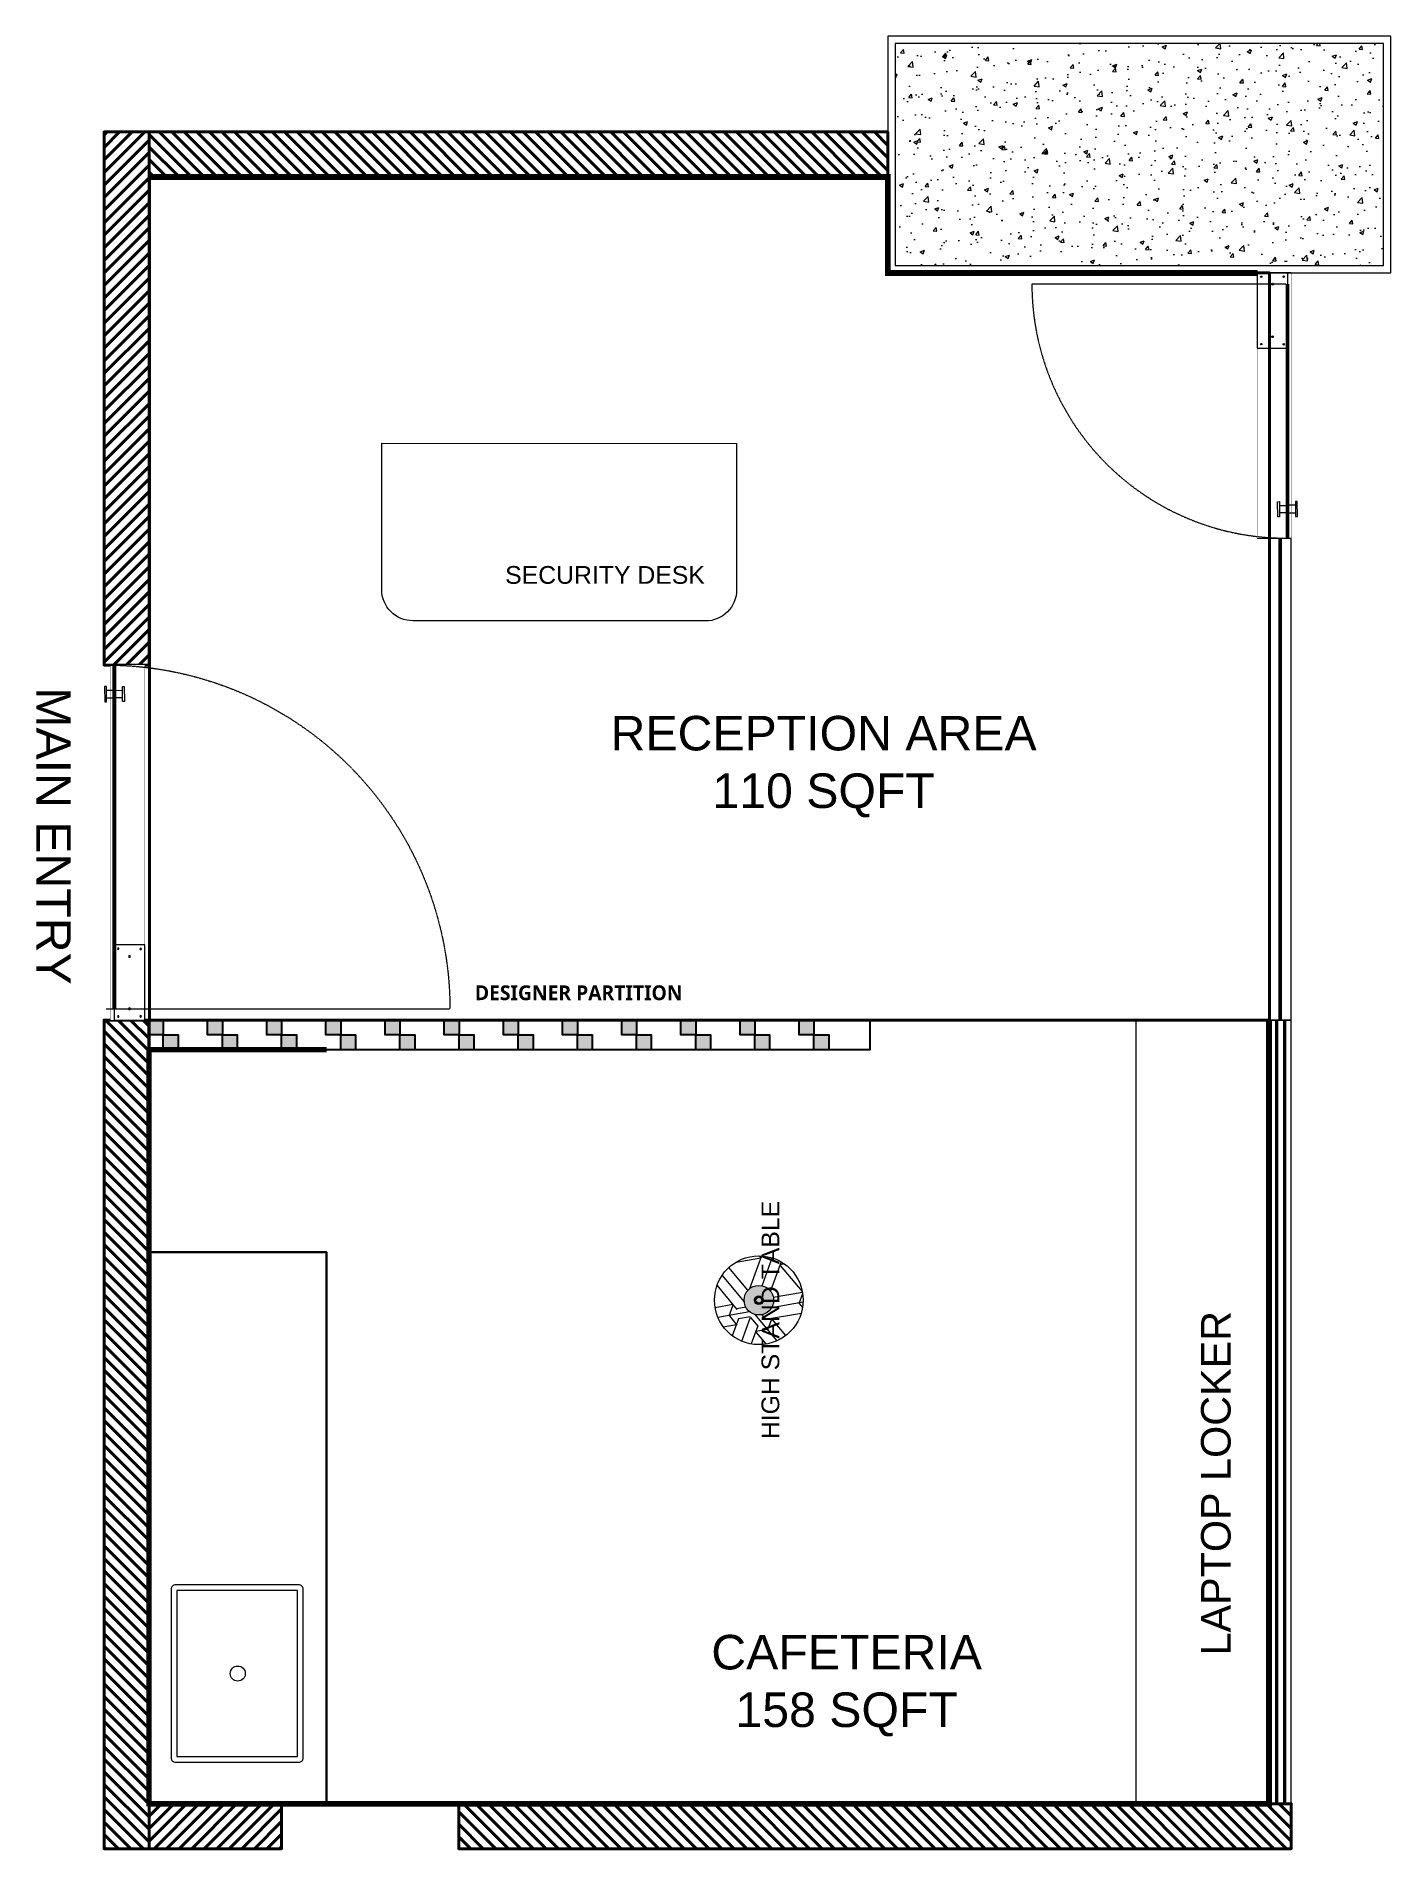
# Model space of a CAD drawing. Header units: millimetres. Extents: x 10420 to 22394, y 8989 to 15116.
# Drawn here: x 17814 to 22394, y 8989 to 15116 of the extents above; entities outside this region: 1.
import ezdxf

# ---------------------------------------------------------------- set-up
doc = ezdxf.new("R2010")
doc.units = ezdxf.units.MM
doc.set_wipeout_variables(frame=1)
doc.linetypes.add('DASHED2', pattern=[0.375, 0.25, -0.125])
for name, color, linetype, lineweight in [('-AC UNIT', 7, 'Continuous', 13), ('Column', 250, 'Continuous', 18), ('CORNER PROFILE STRIP', 40, 'Continuous', 13), ('DOOR_GLASS', 160, 'Continuous', 0), ('FL-FURNITURE', 252, 'Continuous', 0), ('Furniture 0.13', 14, 'Continuous', 5), ('GLASS FLOOR SPRING SINGLE LEAF', 250, 'Continuous', 18), ('GRANITE', 252, 'Continuous', 30), ('GYP PARTITION- 75', 90, 'Continuous', 30), ('Partition Gypsum', 32, 'Continuous', 20), ('PLANNER', 3, 'Continuous', 40), ('SANITARY FIXTURE', 250, 'Continuous', 18), ('WALL DADO TILES', 10, 'Continuous', 40), ('WALL SIPOREX-6 INCH', 10, 'Continuous', 40), ('WALLPAPER -READY', 210, 'Continuous', 13)]:
    doc.layers.add(name, color=color, linetype=linetype, lineweight=lineweight)
for name, color, linetype in [('DESIGNER PARTITION-GLASS', 7, 'Continuous'), ('FLR- NYLON CARPET', 252, 'Continuous'), ('TEXT', 7, 'Continuous')]:
    doc.layers.add(name, color=color, linetype=linetype)
for name, color, linetype, lineweight, true_color in [('GLASS CLAD', 7, 'Continuous', 9, 0xd1ff47), ('GLASS PARTITION-SINGLE', 5, 'Continuous', 0, 0x0000ff), ('LGT- PENDANT DOME', 7, 'Continuous', 20, 0xad0057), ('MODULAR SKIRITING 75MM', 7, 'Continuous', 9, 0x7f5f3f), ('PANELING- LAMINATE', 7, 'Continuous', 18, 0xad5700)]:
    doc.layers.add(name, color=color, linetype=linetype, lineweight=lineweight, true_color=true_color)
doc.layers.add('PDF2_hatch', color=7, linetype='Continuous', true_color=0x989898)
doc.styles.add('NEW', font='trebuc.ttf', dxfattribs={"height": 250})
doc.styles.get("Standard").update_dxf_attribs({"font": 'arial.ttf'})

# ---------------------------------------------------------------- blocks, each defined once
blk = doc.blocks.new('*U3')
at = {"layer": 'GYP PARTITION- 75', "lineweight": 5, "ltscale": 10}
h = blk.add_hatch(dxfattribs=at)
h.set_pattern_fill('PLAST', color=256, scale=110, angle=180)
h.set_pattern_definition([(180, (94743.782, 71797.91), (-3e-15, -27.5), []), (180, (94743.782, 71794.473), (-3e-15, -27.5), []), (180, (94743.782, 71791.035), (-3e-15, -27.5), [])])
h.paths.add_polyline_path([(97392.9, 71797.9), (97392.9, 71872.9), (94743.8, 71872.9), (94743.8, 71797.9)])
blk.add_lwpolyline([(94743.8, 71797.9), (97392.9, 71797.9), (97392.9, 71872.9), (94743.8, 71872.9)], close=True, dxfattribs=at)
blk = doc.blocks.new('*U4')
at = {"layer": 'GLASS PARTITION-SINGLE', "const_width": 12.5}
blk.add_lwpolyline([(406155.8, -261933.3), (407785.1, -261933.3)], dxfattribs=at)
at = {"layer": 'Partition Gypsum', "linetype": 'ByBlock'}
blk.add_lwpolyline([(407785.1, -261895.8), (406155.8, -261895.8), (406155.8, -261970.8), (407785.1, -261970.8)], close=True, dxfattribs=at)
blk = doc.blocks.new('*U6')
at = {"layer": 'WALL SIPOREX-6 INCH', "ltscale": 3}
h = blk.add_hatch(dxfattribs=at)
h.set_pattern_fill('ANSI31', color=256, scale=240, angle=-90)
h.set_pattern_definition([(315, (-472.91, 0), (21.2132034, 21.2132034), [])])
h.paths.add_polyline_path([(404671.1, -262361.4), (404671.1, -262513.4), (406473.3, -262513.4), (406473.3, -262361.4)])
at = {"layer": 'WALL SIPOREX-6 INCH'}
blk.add_lwpolyline([(404671.1, -262361.4), (406473.3, -262361.4), (406473.3, -262513.4), (404671.1, -262513.4)], close=True, dxfattribs=at)
blk = doc.blocks.new('*U7')
at = {"layer": 'WALL SIPOREX-6 INCH', "ltscale": 3}
h = blk.add_hatch(dxfattribs=at)
h.set_pattern_fill('ANSI31', color=256, scale=240, angle=-90)
h.set_pattern_definition([(315, (226.68, 0), (21.2132034, 21.2132034), [])])
h.paths.add_polyline_path([(404673.2, -262361.4), (404673.2, -262513.4), (407170.8, -262513.4), (407170.8, -262361.4)])
at = {"layer": 'WALL SIPOREX-6 INCH'}
blk.add_lwpolyline([(404673.2, -262361.4), (407170.8, -262361.4), (407170.8, -262513.4), (404673.2, -262513.4)], close=True, dxfattribs=at)
blk = doc.blocks.new('*U9')
at = {"lineweight": 5, "ltscale": 10, "elevation": 0}
blk.add_lwpolyline([(100584.9, 67012.3), (101481.2, 67012.3), (101481.2, 67126.4), (100584.9, 67126.4)], close=True, dxfattribs=at)
at = {"lineweight": 5}
blk.add_wipeout([(100584.9, 67012.3), (100584.9, 67126.4), (101481.2, 67126.4), (101481.2, 67012.3), (100584.9, 67012.3), (100584.9, 67069.4)], dxfattribs=at)
at = {"layer": 'DOOR_GLASS', "color": 252}
for p, q in [((100584.3, 67114.1), (100838.9, 67114.1)), ((100584.9, 67114.1), (100584.9, 67012.3)), ((100839.5, 67012.3), (100838.9, 67114.1)), ((101408.4, 67147.3), (101357.5, 67147.1)), ((101357.5, 67147.1), (101357.5, 67140.8)), ((101357.5, 67140.8), (101408.4, 67141)), ((101370.2, 67140.8), (101370.3, 67114)), ((101370.6, 67087), (101370.4, 67113.9)), ((101395.8, 67114.1), (101395.7, 67140.9)), ((101395.8, 67114.1), (101396.1, 67087.2)), ((101408.4, 67141), (101408.4, 67147.3)), ((101357.9, 67086.9), (101408.8, 67087.3)), ((101358, 67080.6), (101357.9, 67086.9)), ((101408.8, 67081), (101358, 67080.6)), ((101408.8, 67087.3), (101408.8, 67081)), ((100839.1, 67012.3), (100584.9, 67012.3))]:
    blk.add_line(p, q, dxfattribs=at)
at = {"layer": 'DOOR_GLASS', "color": 252, "linetype": 'DASHED2', "ltscale": 6}
blk.add_line((100622.5, 67107.9), (100622.5, 66249.7), dxfattribs=at)
at = {"layer": 'DOOR_GLASS'}
blk.add_line((101481.3, 67115.1), (101481.2, 67126.4), dxfattribs=at)
at = {"layer": 'DOOR_GLASS', "linetype": 'Continuous', "const_width": 12.9, "elevation": 0}
blk.add_lwpolyline([(100622.3, 67114.2), (101481.2, 67114.2)], dxfattribs=at)
at = {"layer": 'DOOR_GLASS', "color": 252}
for centre, radius in [((100597.1, 67101.3), 2.57), ((100826, 67101.3), 2.57), ((100622.9, 67063.5), 3.18), ((100800.3, 67063.5), 3.18), ((100597.7, 67025.3), 2.57), ((100825.4, 67025.3), 2.57)]:
    blk.add_circle(centre, radius, dxfattribs=at)
at = {"layer": 'DOOR_GLASS', "color": 252, "linetype": 'DASHED2', "ltscale": 6}
blk.add_arc((100622.1, 67108.9), 859.2, 270.02475, 0.29516, dxfattribs=at)
blk = doc.blocks.new('*U10')
at = {"layer": 'WALL SIPOREX-6 INCH', "ltscale": 3}
h = blk.add_hatch(dxfattribs=at)
h.set_pattern_fill('ANSI31', color=256, scale=240, angle=-90)
h.set_pattern_definition([(315, (1246.77, 0), (21.2132034, 21.2132034), [])])
h.paths.add_polyline_path([(405024.8, -262361.4), (405024.8, -262513.4), (407839.2, -262513.4), (407839.2, -262361.4)])
at = {"layer": 'WALL SIPOREX-6 INCH'}
blk.add_lwpolyline([(405024.8, -262361.4), (407839.2, -262361.4), (407839.2, -262513.4), (405024.8, -262513.4)], close=True, dxfattribs=at)
blk = doc.blocks.new('*U11')
at = {"layer": 'WALL SIPOREX-6 INCH', "ltscale": 3}
h = blk.add_hatch(dxfattribs=at)
h.set_pattern_fill('ANSI31', color=256, scale=240, angle=-90)
h.set_pattern_definition([(315, (-1119.44, 0), (21.2132034, 21.2132034), [])])
h.paths.add_polyline_path([(405024.8, -262361.4), (405024.8, -262513.4), (405473, -262513.4), (405473, -262361.4)])
at = {"layer": 'WALL SIPOREX-6 INCH'}
blk.add_lwpolyline([(405024.8, -262361.4), (405473, -262361.4), (405473, -262513.4), (405024.8, -262513.4)], close=True, dxfattribs=at)
blk = doc.blocks.new('*U13')
at = {"layer": 'SANITARY FIXTURE', "linetype": 'Continuous', "elevation": 0}
blk.add_lwpolyline([(115540, 73108), (115540, 72691.2, 0.414214), (115554.5, 72676.6), (116125.4, 72676.6, 0.414214), (116140, 72691.2), (116140, 73108, 0.414214), (116125.4, 73122.6), (115554.5, 73122.6, 0.414214)], format="xyb", close=True, dxfattribs=at)
blk.add_lwpolyline([(115559.1, 73103.4), (115559.1, 72695.8), (116120.8, 72695.8), (116120.8, 73103.4)], close=True, dxfattribs=at)
at = {"layer": 'SANITARY FIXTURE', "linetype": 'Continuous'}
blk.add_circle((115840, 72897.6), 25.4, dxfattribs=at)
blk = doc.blocks.new('*U14')
at = {"lineweight": 5, "ltscale": 10, "elevation": 0}
blk.add_lwpolyline([(100584.9, 67240.5), (101784.9, 67240.5), (101784.9, 67126.4), (100584.9, 67126.4)], close=True, dxfattribs=at)
at = {"lineweight": 5}
blk.add_wipeout([(100584.9, 67240.5), (100584.9, 67126.4), (101784.9, 67126.4), (101784.9, 67240.5), (100584.9, 67240.5), (100584.9, 67183.4)], dxfattribs=at)
at = {"layer": 'DOOR_GLASS', "color": 252, "linetype": 'DASHED2', "ltscale": 6}
blk.add_line((100622.5, 67111.2), (100622.5, 68273), dxfattribs=at)
at = {"layer": 'DOOR_GLASS', "color": 252}
for p, q in [((100584.9, 67138.8), (100584.9, 67240.5)), ((100839.1, 67240.5), (100584.9, 67240.5)), ((100839.5, 67240.5), (100838.9, 67138.8)), ((101661.7, 67172.3), (101661.6, 67165.9)), ((101661.6, 67165.9), (101712.5, 67165.5)), ((101712.6, 67171.9), (101661.7, 67172.3)), ((101674.3, 67165.8), (101674.1, 67139)), ((101699.6, 67138.8), (101699.8, 67165.6)), ((101712.5, 67165.5), (101712.6, 67171.9)), ((100584.3, 67138.8), (100838.9, 67138.8)), ((101661.2, 67105.7), (101661.2, 67112.1)), ((101661.2, 67112.1), (101712.1, 67111.8)), ((101712.1, 67105.5), (101661.2, 67105.7)), ((101673.9, 67112), (101674, 67138.9)), ((101699.5, 67138.8), (101699.4, 67111.9)), ((101712.1, 67111.8), (101712.1, 67105.5))]:
    blk.add_line(p, q, dxfattribs=at)
at = {"layer": 'DOOR_GLASS'}
blk.add_line((101785, 67137.7), (101784.9, 67126.4), dxfattribs=at)
at = {"layer": 'DOOR_GLASS', "linetype": 'Continuous', "const_width": 12.9, "elevation": 0}
blk.add_lwpolyline([(100622.3, 67138.6), (101784.9, 67138.6)], dxfattribs=at)
at = {"layer": 'DOOR_GLASS', "color": 252}
for centre, radius in [((100597.7, 67227.6), 2.57), ((100825.4, 67227.6), 2.57), ((100597.1, 67151.5), 2.57), ((100622.9, 67189.3), 3.18), ((100800.3, 67189.3), 3.18), ((100826, 67151.5), 2.57)]:
    blk.add_circle(centre, radius, dxfattribs=at)
at = {"layer": 'DOOR_GLASS', "color": 252, "linetype": 'DASHED2', "ltscale": 6}
blk.add_arc((100622, 67109.9), 1163.1, 359.70484, 89.97525, dxfattribs=at)
blk = doc.blocks.new('SECURITY DESK')
at = {"layer": 'Furniture 0.13', "color": 7}
blk.add_lwpolyline([(56055.9, -13518.8), (57255.8, -13519.6), (57255.8, -14014.6, -0.414214), (57150.9, -14119.6), (56160.9, -14118.8, -0.414214), (56055.9, -14013.9)], format="xyb", close=True, dxfattribs=at)
blk = doc.blocks.new('LOCKER ROOM')
at = {"layer": 'FL-FURNITURE', "color": 7}
blk.add_lwpolyline([(59055.9, -15468.8), (58605.9, -15468.8), (58605.9, -18118), (59055.9, -18118)], close=True, dxfattribs=at)
blk = doc.blocks.new('*U18')
at = {"layer": '-AC UNIT', "lineweight": 5, "ltscale": 10, "true_color": 0xc7c8ca}
h = blk.add_hatch(dxfattribs=at)
h.set_pattern_fill('ESCHER', color=9, scale=200, angle=10)
h.set_pattern_definition([(70, (103426.6, 50379.2), (-236.35, -41.68), [220, -20]), (190, (103426.6, 50379.2), (154.27, -183.85), [220, -20]), (310, (103426.6, 50379.2), (236.35, 41.68), [220, -20]), (70, (103446.3, 50382.68), (-236.35, -41.68), [40, -200]), (310, (103446.3, 50382.68), (236.35, 41.68), [40, -200]), (70, (103413.74, 50394.53), (-236.35, -41.68), [40, -200]), (190, (103413.74, 50394.53), (154.27, -183.85), [40, -200]), (310, (103419.75, 50360.41), (236.35, 41.68), [40, -200]), (190, (103419.75, 50360.41), (154.27, -183.85), [40, -200]), (70, (103347.8, 50365.32), (-236.35, -41.68), [40, -200]), (310, (103347.8, 50365.32), (236.35, 41.68), [40, -200]), (70, (103478.02, 50317.92), (-236.35, -41.68), [40, -200]), (190, (103478.02, 50317.92), (154.27, -183.85), [40, -200]), (310, (103453.96, 50454.38), (236.35, 41.68), [40, -200]), (190, (103453.96, 50454.38), (154.27, -183.85), [40, -200]), (10, (103459.97, 50420.27), (-154.27, 183.85), [140, -100]), (10, (103472, 50352.04), (-154.27, 183.85), [140, -100]), (130, (103427.42, 50432.12), (-236.35, -41.68), [140, -100]), (130, (103374.35, 50387.58), (-236.35, -41.68), [140, -100]), (250, (103380.36, 50353.47), (154.27, -183.85), [140, -100]), (250, (103445.47, 50329.77), (154.27, -183.85), [140, -100])])
h.paths.add_polyline_path([(103276.6, 50379.2, 1), (103576.6, 50379.2, 1)])
h.paths.add_polyline_path([(103476.6, 50379.2, 1), (103376.6, 50379.2, 1)], flags=16)
at = {"layer": '-AC UNIT', "lineweight": 5, "ltscale": 10}
h = blk.add_hatch(color=252, dxfattribs=at)
h.dxf.hatch_style = 1
h.paths.add_polyline_path([(103476.6, 50379.2, 1), (103376.6, 50379.2, 1)])
h = blk.add_hatch(color=256, dxfattribs=at)
h.dxf.hatch_style = 1
h.paths.add_polyline_path([(103441.6, 50379.2, 1), (103411.6, 50379.2, 1)])
h.paths.add_polyline_path([(103436.6, 50379.2, 1), (103416.6, 50379.2, 1)], flags=16)
at = {"lineweight": 5, "ltscale": 10}
for radius in [150, 50, 15, 10]:
    blk.add_circle((103426.6, 50379.2), radius, dxfattribs=at)
blk = doc.blocks.new('RECEPTION & WAITING AREA')
at = {"layer": 'PLANNER'}
blk.add_lwpolyline([(55269.4, 14590.8), (57767, 14590.8), (57767, 14266.2), (59055.9, 14266.2), (59055.9, 11740.7), (55269.4, 11740.7)], close=True, dxfattribs=at)
blk = doc.blocks.new('CAFETERIA')
at = {"layer": 'PLANNER'}
blk.add_lwpolyline([(55269.4, 11740.7), (59055.9, 11740.7), (59055.9, 9091.5), (55269.4, 9091.5)], close=True, dxfattribs=at)
blk = doc.blocks.new('*U21')
at = {"layer": 'WALL SIPOREX-6 INCH', "ltscale": 3}
h = blk.add_hatch(dxfattribs=at)
h.set_pattern_fill('ANSI31', color=256, scale=240, angle=-90)
h.set_pattern_definition([(315, (-1471.954, 0), (21.2132034, 21.2132034), [])])
h.paths.add_polyline_path([(403672.1, -262361.4), (403672.1, -262513.4), (406473.3, -262513.4), (406473.3, -262361.4)])
at = {"layer": 'WALL SIPOREX-6 INCH'}
blk.add_lwpolyline([(403672.1, -262361.4), (406473.3, -262361.4), (406473.3, -262513.4), (403672.1, -262513.4)], close=True, dxfattribs=at)
blk = doc.blocks.new('*U23')
at = {"layer": 'Column', "ltscale": 10}
h = blk.add_hatch(dxfattribs=at)
h.set_pattern_fill('AR-CONC', color=256, scale=20)
h.set_pattern_definition([(50, (-2412.41, -232.29), (143.45204, -12.55043), [15, -165]), (355, (-2412.41, -232.29), (-27.75027, 150.43843), [12, -132]), (100.45144, (-2400.45, -233.33), (115.70177, 137.888), [12.74804, -140.22842]), (46.1842, (-2412.4, -192.29), (213.44827, -33.10386), [22.5, -247.5]), (96.63564, (-2394.62, -195.04), (186.9324, 194.82372), [19.12207, -210.34275]), (351.18416, (-2412.4, -192.29), (186.9324, 194.82372), [18, -198]), (21, (-2392.41, -202.29), (119.38141, -80.52378), [15, -165]), (326, (-2392.41, -202.29), (48.66307, 145.03001), [12, -132]), (71.45144, (-2382.46, -209), (168.04448, 64.50623), [12.74804, -140.22842]), (37.5, (-2412.41, -232.285), (2.431971, 66.57877), [0, -130.4, 0, -134, 0, -132.5]), (7.5, (-2412.41, -232.285), (52.613907, 78.882342), [0, -76.4, 0, -127.4, 0, -50.5]), (327.5, (-2457.01, -232.285), (106.764487, -4.510974), [0, -50, 0, -156, 0, -207]), (317.5, (-2477.01, -232.285), (116.637234, 20.020996), [0, -65, 0, -103.6, 0, -147])])
h.paths.add_polyline_path([(113006.6, 73732), (114657.1, 73732), (114657.1, 74482.3), (113006.6, 74482.3)])
for points in [[(112981.6, 73707), (114682.1, 73707), (114682.1, 74507.3), (112981.6, 74507.3)], [(113006.6, 73732), (114657.1, 73732), (114657.1, 74482.3), (113006.6, 74482.3)]]:
    blk.add_lwpolyline(points, close=True, dxfattribs=at)
blk = doc.blocks.new('DESIGNER PARTITION')
at = {"layer": 'DESIGNER PARTITION-GLASS', "true_color": 0xf8991e}
h = blk.add_hatch(color=30, dxfattribs=at)
h.dxf.hatch_style = 1
h.paths.add_polyline_path([(9420.7, 11740.6), (9470.7, 11740.6), (9470.7, 11690.6), (9420.7, 11690.6)])
h.paths.add_polyline_path([(9370.7, 11790.6), (9420.7, 11790.6), (9420.7, 11740.6), (9370.7, 11740.6)])
h = blk.add_hatch(color=30, dxfattribs=at)
h.dxf.hatch_style = 1
h.paths.add_polyline_path([(9620.7, 11740.6), (9670.7, 11740.6), (9670.7, 11690.6), (9620.7, 11690.6)])
h.paths.add_polyline_path([(9570.7, 11790.6), (9620.7, 11790.6), (9620.7, 11740.6), (9570.7, 11740.6)])
h = blk.add_hatch(color=30, dxfattribs=at)
h.dxf.hatch_style = 1
h.paths.add_polyline_path([(9820.7, 11740.6), (9870.7, 11740.6), (9870.7, 11690.6), (9820.7, 11690.6)])
h.paths.add_polyline_path([(9770.7, 11790.6), (9820.7, 11790.6), (9820.7, 11740.6), (9770.7, 11740.6)])
h = blk.add_hatch(color=30, dxfattribs=at)
h.dxf.hatch_style = 1
h.paths.add_polyline_path([(10020.7, 11740.6), (10070.7, 11740.6), (10070.7, 11690.6), (10020.7, 11690.6)])
h.paths.add_polyline_path([(9970.7, 11790.6), (10020.7, 11790.6), (10020.7, 11740.6), (9970.7, 11740.6)])
h = blk.add_hatch(color=30, dxfattribs=at)
h.dxf.hatch_style = 1
h.paths.add_polyline_path([(10220.7, 11740.6), (10270.7, 11740.6), (10270.7, 11690.6), (10220.7, 11690.6)])
h.paths.add_polyline_path([(10170.7, 11790.6), (10220.7, 11790.6), (10220.7, 11740.6), (10170.7, 11740.6)])
h = blk.add_hatch(color=30, dxfattribs=at)
h.dxf.hatch_style = 1
h.paths.add_polyline_path([(10420.7, 11740.6), (10470.7, 11740.6), (10470.7, 11690.6), (10420.7, 11690.6)])
h.paths.add_polyline_path([(10370.7, 11790.6), (10420.7, 11790.6), (10420.7, 11740.6), (10370.7, 11740.6)])
h = blk.add_hatch(color=30, dxfattribs=at)
h.dxf.hatch_style = 1
h.paths.add_polyline_path([(10620.7, 11740.6), (10670.7, 11740.6), (10670.7, 11690.6), (10620.7, 11690.6)])
h.paths.add_polyline_path([(10570.7, 11790.6), (10620.7, 11790.6), (10620.7, 11740.6), (10570.7, 11740.6)])
h = blk.add_hatch(color=30, dxfattribs=at)
h.dxf.hatch_style = 1
h.paths.add_polyline_path([(10820.7, 11740.6), (10870.7, 11740.6), (10870.7, 11690.6), (10820.7, 11690.6)])
h.paths.add_polyline_path([(10770.7, 11790.6), (10820.7, 11790.6), (10820.7, 11740.6), (10770.7, 11740.6)])
h = blk.add_hatch(color=30, dxfattribs=at)
h.dxf.hatch_style = 1
h.paths.add_polyline_path([(11020.7, 11740.6), (11070.7, 11740.6), (11070.7, 11690.6), (11020.7, 11690.6)])
h.paths.add_polyline_path([(10970.7, 11790.6), (11020.7, 11790.6), (11020.7, 11740.6), (10970.7, 11740.6)])
h = blk.add_hatch(color=30, dxfattribs=at)
h.dxf.hatch_style = 1
h.paths.add_polyline_path([(11220.7, 11740.6), (11270.7, 11740.6), (11270.7, 11690.6), (11220.7, 11690.6)])
h.paths.add_polyline_path([(11170.7, 11790.6), (11220.7, 11790.6), (11220.7, 11740.6), (11170.7, 11740.6)])
h = blk.add_hatch(color=30, dxfattribs=at)
h.dxf.hatch_style = 1
h.paths.add_polyline_path([(11420.7, 11740.6), (11470.7, 11740.6), (11470.7, 11690.6), (11420.7, 11690.6)])
h.paths.add_polyline_path([(11370.7, 11790.6), (11420.7, 11790.6), (11420.7, 11740.6), (11370.7, 11740.6)])
h = blk.add_hatch(color=30, dxfattribs=at)
h.dxf.hatch_style = 1
h.paths.add_polyline_path([(11620.7, 11740.6), (11670.7, 11740.6), (11670.7, 11690.6), (11620.7, 11690.6)])
h.paths.add_polyline_path([(11570.7, 11790.6), (11620.7, 11790.6), (11620.7, 11740.6), (11570.7, 11740.6)])
at = {"layer": 'DESIGNER PARTITION-GLASS', "color": 30, "true_color": 0xf8991e}
for points in [[(9370.7, 11790.6), (11809.2, 11790.6), (11809.2, 11690.6), (9370.7, 11690.6)], [(9370.7, 11790.6), (9420.7, 11790.6), (9420.7, 11740.6), (9370.7, 11740.6)], [(9570.7, 11790.6), (9620.7, 11790.6), (9620.7, 11740.6), (9570.7, 11740.6)], [(9770.7, 11790.6), (9820.7, 11790.6), (9820.7, 11740.6), (9770.7, 11740.6)], [(9970.7, 11790.6), (10020.7, 11790.6), (10020.7, 11740.6), (9970.7, 11740.6)], [(10170.7, 11790.6), (10220.7, 11790.6), (10220.7, 11740.6), (10170.7, 11740.6)], [(10370.7, 11790.6), (10420.7, 11790.6), (10420.7, 11740.6), (10370.7, 11740.6)], [(10570.7, 11790.6), (10620.7, 11790.6), (10620.7, 11740.6), (10570.7, 11740.6)], [(10770.7, 11790.6), (10820.7, 11790.6), (10820.7, 11740.6), (10770.7, 11740.6)], [(10970.7, 11790.6), (11020.7, 11790.6), (11020.7, 11740.6), (10970.7, 11740.6)], [(11170.7, 11790.6), (11220.7, 11790.6), (11220.7, 11740.6), (11170.7, 11740.6)], [(11370.7, 11790.6), (11420.7, 11790.6), (11420.7, 11740.6), (11370.7, 11740.6)], [(11570.7, 11790.6), (11620.7, 11790.6), (11620.7, 11740.6), (11570.7, 11740.6)], [(9420.7, 11740.6), (9470.7, 11740.6), (9470.7, 11690.6), (9420.7, 11690.6)], [(9620.7, 11740.6), (9670.7, 11740.6), (9670.7, 11690.6), (9620.7, 11690.6)], [(9820.7, 11740.6), (9870.7, 11740.6), (9870.7, 11690.6), (9820.7, 11690.6)], [(10020.7, 11740.6), (10070.7, 11740.6), (10070.7, 11690.6), (10020.7, 11690.6)], [(10220.7, 11740.6), (10270.7, 11740.6), (10270.7, 11690.6), (10220.7, 11690.6)], [(10420.7, 11740.6), (10470.7, 11740.6), (10470.7, 11690.6), (10420.7, 11690.6)], [(10620.7, 11740.6), (10670.7, 11740.6), (10670.7, 11690.6), (10620.7, 11690.6)], [(10820.7, 11740.6), (10870.7, 11740.6), (10870.7, 11690.6), (10820.7, 11690.6)], [(11020.7, 11740.6), (11070.7, 11740.6), (11070.7, 11690.6), (11020.7, 11690.6)], [(11220.7, 11740.6), (11270.7, 11740.6), (11270.7, 11690.6), (11220.7, 11690.6)], [(11420.7, 11740.6), (11470.7, 11740.6), (11470.7, 11690.6), (11420.7, 11690.6)], [(11620.7, 11740.6), (11670.7, 11740.6), (11670.7, 11690.6), (11620.7, 11690.6)]]:
    blk.add_lwpolyline(points, close=True, dxfattribs=at)

msp = doc.modelspace()

# ---------------------------------------------------------------- linework, layer by layer
at = {"layer": 'GLASS CLAD', "ltscale": 10, "const_width": 10}
msp.add_lwpolyline([(18196.7, 14640.7), (20694.3, 14640.7)], dxfattribs=at)
at = {"layer": 'GRANITE', "color": 7}
msp.add_lwpolyline([(18795.6, 9141.4), (18195.6, 9141.4), (18195.6, 11005.8), (18795.6, 11005.8)], close=True, dxfattribs=at)
at = {"layer": 'PANELING- LAMINATE', "ltscale": 10, "const_width": 18}
for points in [[(20693.2, 14316.1), (20693.2, 14640.7), (18195.6, 14640.7)], [(18795.6, 9141.4), (18195.6, 9141.4), (18195.6, 11690.6), (18795.6, 11690.6)]]:
    msp.add_lwpolyline(points, dxfattribs=at)
at = {"layer": 'PDF2_hatch', "lineweight": 0}
msp.add_lwpolyline([(10424.7, 9141.4), (10419.8, 9136.5)], close=True, dxfattribs=at)
at = {"layer": 'WALL DADO TILES'}
msp.add_lwpolyline([(18193.6, 11690.6), (18195.6, 9141.4)], dxfattribs=at)
at = {"layer": 'WALLPAPER -READY', "ltscale": 10, "const_width": 13}
msp.add_lwpolyline([(18195.6, 9141.4), (21383.8, 9141.4)], dxfattribs=at)

# ---------------------------------------------------------------- block references
at = {"layer": 'Furniture 0.13'}
for name in ['SECURITY DESK', 'LOCKER ROOM']:
    msp.add_blockref(name, (-37073.8, 27259.4), dxfattribs=at)
at = {"layer": 'GYP PARTITION- 75'}
for name, p, rotation in [('*U4', (283952.7, 419575.7), 270), ('*U3', (93854.8, -85602.4), 90)]:
    msp.add_blockref(name, p, dxfattribs=dict(at, rotation=rotation))
at = {"layer": 'LGT- PENDANT DOME', "lineweight": 5}
msp.add_blockref('*U18', (-83169.4, -39535.5), dxfattribs=at)
at = {"layer": 'SANITARY FIXTURE', "rotation": 90}
msp.add_blockref('*U13', (91393, -106258.3), dxfattribs=at)
at = {"layer": 'WALL SIPOREX-6 INCH', "linetype": 'Continuous', "ltscale": 10, "rotation": 270}
msp.add_blockref('*U6', (280557, 419463.9), dxfattribs=at)
at = {"layer": 'WALL SIPOREX-6 INCH', "linetype": 'Continuous', "ltscale": 10}
for name, p in [('*U7', (-386477.6, 277154.1)), ('*U10', (-385782.1, 271502.8))]:
    msp.add_blockref(name, p, dxfattribs=at)
at = {"layer": 'WALL SIPOREX-6 INCH', "linetype": 'Continuous', "ltscale": 10, "xscale": -1, "rotation": 270}
msp.add_blockref('*U21', (280557, -394682.7), dxfattribs=at)
at = {"layer": 'WALL SIPOREX-6 INCH', "linetype": 'Continuous', "ltscale": 10, "xscale": -1}
msp.add_blockref('*U11', (423668.6, 271502.8), dxfattribs=at)

# ---------------------------------------------------------------- texts
at = {"layer": 'TEXT', "attachment_point": 1}
for s, width, insert, char_height in [('\\pxqd;SECURITY DESK', 728.838, (19399.4, 13325.4), 60), ('\\pxqc;RECEPTION AREA^J110 SQFT', 1764.614, (19593.9, 12818.9), 116.737), ('\\pxqc;CAFETERIA ^J158 SQFT', 1764.614, (19671.7, 9712.3), 116.737)]:
    msp.add_mtext_dynamic_manual_height_columns(s, width=width, gutter_width=947.8, heights=[0], dxfattribs=dict(at, insert=insert, char_height=char_height))
for s, width, insert, char_height, rotation in [('\\pxqc;MAIN ENTRY', 1764.614, (17930.8, 13295.2), 116.737, 270), ('\\pxqd;HIGH STAND TABLE', 991.77, (20266.2, 10374), 60, 90), ('\\pxqd;LAPTOP LOCKER', 1764.614, (21752.2, 9642.9), 100, 90)]:
    msp.add_mtext_dynamic_manual_height_columns(s, width=width, gutter_width=947.8, heights=[0], dxfattribs=dict(at, insert=insert, char_height=char_height, rotation=rotation))
at = {"layer": 'TEXT', "lineweight": 0, "insert": (19957.1, 11882.6), "char_height": 50, "width": 1320.247, "attachment_point": 5, "style": 'NEW'}
msp.add_mtext('\\pxqd;{\\fTrebuchet MS|b1|i0|c0|p34;\\C1;\\c240;DESIGNER PARTITION}', dxfattribs=at)

# ---------------------------------------------------------------- next in the draw order: block references
at = {"layer": 'GLASS FLOOR SPRING SINGLE LEAF', "lineweight": 5, "rotation": 270}
msp.add_blockref('*U9', (-45069.4, 114901), dxfattribs=at)
at = {"layer": 'GLASS FLOOR SPRING SINGLE LEAF', "lineweight": 5, "xscale": -1, "rotation": 269.9999999999708}
msp.add_blockref('*U14', (-49060.3, -88794.3), dxfattribs=at)

# ---------------------------------------------------------------- next in the draw order: linework, layer by layer
at = {"layer": 'CORNER PROFILE STRIP', "lineweight": 5, "ltscale": 10, "const_width": 20}
msp.add_lwpolyline([(18195.6, 14640.7), (20693.2, 14640.7), (20693.2, 14316.1), (21943, 14316.1)], dxfattribs=at)
at = {"layer": 'FLR- NYLON CARPET'}
for points in [[(18195.6, 14640.7), (20693.2, 14640.7), (20693.2, 14316.1), (21982.1, 14316.1), (21982.1, 11790.6), (18195.6, 11790.6)], [(18195.6, 11790.6), (21982.1, 11790.6), (21982.1, 9141.4), (18195.6, 9141.4)]]:
    msp.add_lwpolyline(points, close=True, dxfattribs=at)
at = {"layer": 'MODULAR SKIRITING 75MM', "ltscale": 10, "const_width": 20}
msp.add_lwpolyline([(18195.6, 9141.4), (21982.1, 9141.4), (21982.1, 11790.6)], dxfattribs=at)
at = {"layer": 'PANELING- LAMINATE', "ltscale": 10, "const_width": 18}
msp.add_lwpolyline([(20693.2, 14316.1), (21943.5, 14316.1)], dxfattribs=at)

# ---------------------------------------------------------------- next in the draw order: block references
at = {"layer": 'Column'}
msp.add_blockref('*U23', (-92288.4, -59390.9), dxfattribs=at)
at = {"layer": 'DESIGNER PARTITION-GLASS'}
msp.add_blockref('DESIGNER PARTITION', (8822.9, 0), dxfattribs=at)
at = {"layer": 'PLANNER'}
for name, p in [('RECEPTION & WAITING AREA', (-37072.7, 49.9)), ('CAFETERIA', (-37073.8, 49.9))]:
    msp.add_blockref(name, p, dxfattribs=at)

doc.saveas('drawing.dxf')
